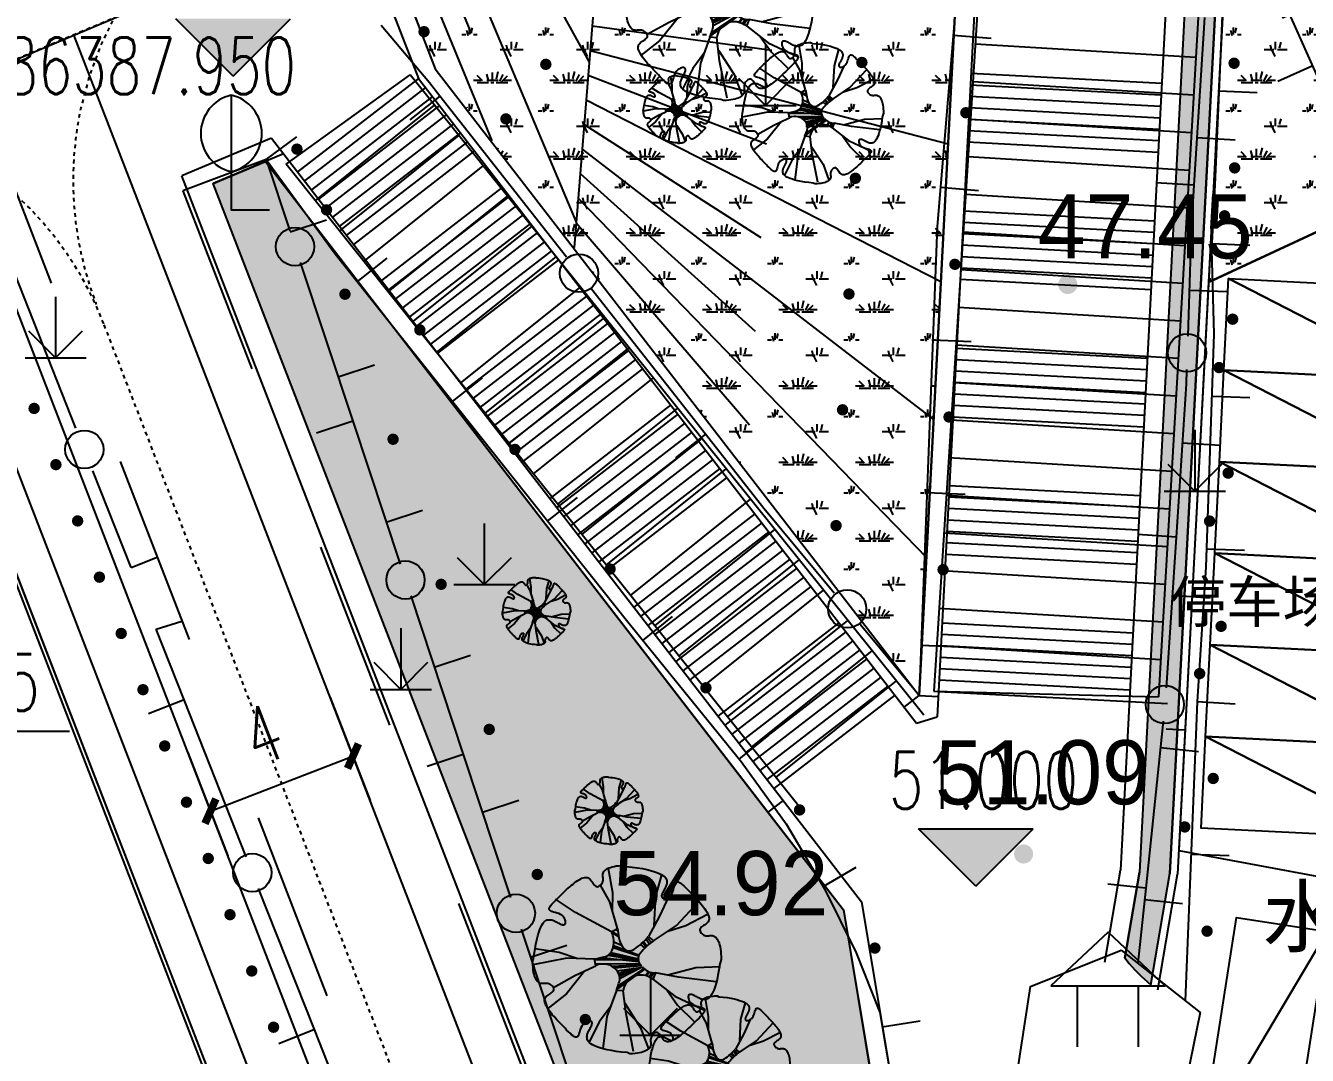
# Model space of a CAD drawing. Header units: metres. Extents: x 36500 to 80772748, y -35000 to 5806266.
# Drawn here: x 40386406.78 to 40386440.33, y 2903124.58 to 2903151.53 of the extents above; entities that cross this region are included whole.
import ezdxf
from ezdxf.enums import TextEntityAlignment as Align
from ezdxf.xclip import XClip

# ---------------------------------------------------------------- set-up
doc = ezdxf.new("R2010")
doc.units = ezdxf.units.M
doc.header["$LTSCALE"] = 10
doc.header["$XCLIPFRAME"] = 0
for name, pattern in [('2', [0]), ('399400', [0]), ('563', [1, 0.5, -0.5]), ('899400', [0]), ('AcadSymbolName', [0]), ('CENTERX2', [4, 2.5, -0.5, 0.5, -0.5]), ('DASH', [0.35, 0.25, -0.1])]:
    doc.linetypes.add(name, pattern=pattern)
for name, color, linetype in [('DIM_COOR', 3, 'Continuous'), ('DIM_ELEV', 3, 'Continuous'), ('dx', 252, 'Continuous'), ('PUB_DIM', 3, 'Continuous'), ('PUB_TEXT', 7, 'Continuous'), ('体育设施', 7, 'Continuous'), ('总平面-场地', 40, 'Continuous'), ('总平面-消防登高面', 2, 'Continuous'), ('总平面-绿化', 3, 'Continuous'), ('总平面-车位', 8, 'Continuous'), ('总平面-道路', 2, 'Continuous'), ('总平面-道路中心线', 1, 'CENTERX2'), ('文字标注', 7, 'Continuous')]:
    doc.layers.add(name, color=color, linetype=linetype)
doc.styles.add('_TCH_DIM', font='SIMPLEX', dxfattribs={"bigfont": 'GBCBIG'})
doc.styles.add('_TCH_DIM_T3', font='SIMPLEX', dxfattribs={"width": 0.705882, "bigfont": 'GBCBIG'})
doc.styles.add('DMZD', font='')
doc.styles.add('JTXD', font='')
doc.styles.add('宋体', font='')
doc.styles.get('DMZD').set_extended_font_data('方正中等线简体')
doc.styles.get('JTXD').set_extended_font_data('SimSun')
doc.styles.get('宋体').set_extended_font_data('SimSun')
doc.linetypes.add('120', pattern='A,0,[149,SSAAA.SHX,S=0.1,R=0,X=0,Y=0],-0.8', length=0.8)
doc.dimstyles.new('_TCH_ARCH_MM_M&&1', dxfattribs={"dimtxt": 1.4875, "dimasz": 0.5, "dimexe": 1.25, "dimexo": 1.5, "dimgap": 0.63125, "dimtad": 1, "dimdec": 0, "dimzin": 0, "dimdsep": 46, "dimtxsty": '_TCH_DIM_T3', "dimblk": 'ARCHTICK', "dimcen": 0.09, "dimclrt": 7, "dimazin": 2, "dimtfac": 1, "dimtdec": 0, "dimtix": 1, "dimtmove": 2, "dimatfit": 3, "dimfxl": 0, "dimtolj": 1, "dimtzin": 0, "dimarcsym": 0})
pattern_1 = [(0, (0.6, 0.04), (2, 2), [0.3, -0.06, 0.08, -0.06, 0.3, -1.2]), (0, (0.5, 0.1), (2, 2), [0.2, -0.15, 0.3, -0.15, 0.2, -1]), (0, (1.2, 0.9), (2, 2), [0.25, -0.1, 0.25, -1.4]), (0, (0.2, 1.3), (2, 2), [0.1, -0.2, 0.1, -1.6]), (90, (0.4, 1.3), (-2, 2), [0.18, -1.82]), (90, (1, 0.1), (-2, 2), [0.2, -1.8]), (90, (1.5, 0.9), (-2, 2), [0.2, -1.8]), (45, (1.26, 0.08), (2e-16, 2.00000000004), [0.2, -2.628427124]), (135, (0.74, 0.08), (-2.00000000004, 2e-16), [0.2, -2.628427124]), (63.43494882, (1.2, 0.09), (1.02e-10, 2), [0.2, -4.272135954]), (75.96375653, (1.1, 0.1), (7.24e-11, 1.9999999997004), [0.2, -8.046211252]), (75.96375653, (1.6, 0.9), (7.24e-11, 1.9999999997004), [0.16, -8.086211252]), (75.96375653, (0.44, 1.3), (7.24e-11, 1.9999999997004), [0.14, -8.106211252]), (104.03624347, (0.9, 0.1), (-7.24e-11, 1.9999999997004), [0.2, -8.046211252]), (104.03624347, (1.4, 0.9), (-7.24e-11, 1.9999999997004), [0.16, -8.086211252]), (104.03624347, (0.36, 1.3), (-7.24e-11, 1.9999999997004), [0.14, -8.106211252]), (116.5650512, (0.8, 0.09), (-8e-10, 2), [0.2, -4.2721335954])]

# ---------------------------------------------------------------- blocks, each defined once
blk = doc.blocks.new('A$C42993D74')
at = {"layer": '体育设施', "color": 155}
for p, q in [((14.176, 5.485), (24.318, -20.728)), ((14.119, 5.356), (24.189, -20.671))]:
    blk.add_line(p, q, dxfattribs=at)
blk = doc.blocks.new('9372010')
at = {"color": 0, "linetype": 'Continuous', "flags": 128}
blk.add_lwpolyline([(0, 3), (0, 0), (1, 0)], dxfattribs=at)
at = {"color": 0, "linetype": 'Continuous'}
for centre, start, end in [((0.225, 2), 102.6804, 257.3196), ((-0.225, 2), 282.6804, 437.3196)]:
    blk.add_arc(centre, 1.025, start, end, dxfattribs=at)
blk = doc.blocks.new('954200')
at = {"color": 0, "linetype": 'Continuous', "lineweight": -3, "flags": 128}
for points in [[(0, 1.6), (0, 0), (0.707, 0.707)], [(-0.707, 0.707), (0, 0)], [(-0.8, 0), (0.8, 0)]]:
    blk.add_lwpolyline(points, dxfattribs=at)
blk = doc.blocks.new('6452110')
at = {"linetype": '2'}
h = blk.add_hatch(color=0, dxfattribs=at)
edge = h.paths.add_edge_path(flags=0)
edge.add_arc((0, 0.85), 0.15, 0, 360)
blk = doc.blocks.new('6452120')
at = {"color": 0, "linetype": 'Continuous', "flags": 128}
blk.add_lwpolyline([(0, 0), (0, 1)], dxfattribs=at)
blk = doc.blocks.new('362100')
at = {"color": 0, "linetype": 'Continuous', "lineweight": -3, "flags": 128}
blk.add_lwpolyline([(-1.5, 1.6), (1.5, 1.6), (0, 3)], close=True, dxfattribs=at)
for points in [[(-0.8, 0), (-0.8, 1.6)], [(0.8, 0), (0.8, 1.6)]]:
    blk.add_lwpolyline(points, dxfattribs=at)
blk = doc.blocks.new('gc200')
at = {"linetype": '2'}
h = blk.add_hatch(color=0, dxfattribs=at)
edge = h.paths.add_edge_path(flags=0)
edge.add_arc((0, 0), 0.25, 0, 360)
blk = doc.blocks.new('地形1')
at = {"layer": 'dx', "linetype": '899400'}
h = blk.add_hatch(color=252, dxfattribs=at)
edge = h.paths.add_edge_path(flags=0)
edge.add_arc((40386417.21, 2903151.371), 0.15, 0, 360)
h = blk.add_hatch(color=252, dxfattribs=at)
edge = h.paths.add_edge_path(flags=0)
edge.add_arc((40386420.399, 2903150.517), 0.15, 0, 360)
h = blk.add_hatch(color=252, dxfattribs=at)
edge = h.paths.add_edge_path(flags=0)
edge.add_arc((40386428.671, 2903150.565), 0.15, 0, 360)
h = blk.add_hatch(color=252, dxfattribs=at)
edge = h.paths.add_edge_path(flags=0)
edge.add_arc((40386419.354, 2903149.088), 0.15, 0, 360)
at = {"layer": 'dx', "linetype": '2'}
h = blk.add_hatch(color=252, dxfattribs=at)
edge = h.paths.add_edge_path(flags=0)
edge.add_arc((40386431.393, 2903149.249), 0.15, 0, 360)
h = blk.add_hatch(color=252, dxfattribs=at)
edge = h.paths.add_edge_path(flags=0)
edge.add_arc((40386438.429, 2903147.806), 0.15, 0, 360)
at = {"layer": 'dx', "linetype": '899400'}
h = blk.add_hatch(color=252, dxfattribs=at)
edge = h.paths.add_edge_path(flags=0)
edge.add_arc((40386428.502, 2903147.534), 0.15, 0, 360)
at = {"layer": 'dx', "linetype": '2'}
h = blk.add_hatch(color=252, dxfattribs=at)
edge = h.paths.add_edge_path(flags=0)
edge.add_arc((40386414.659, 2903146.707), 0.15, 0, 360)
h = blk.add_hatch(color=252, dxfattribs=at)
edge = h.paths.add_edge_path(flags=0)
edge.add_arc((40386431.106, 2903145.282), 0.15, 0, 360)
at = {"layer": 'dx', "linetype": '899400'}
h = blk.add_hatch(color=252, dxfattribs=at)
edge = h.paths.add_edge_path(flags=0)
edge.add_arc((40386428.334, 2903144.504), 0.15, 0, 360)
at = {"layer": 'dx', "linetype": '2'}
h = blk.add_hatch(color=252, dxfattribs=at)
edge = h.paths.add_edge_path(flags=0)
edge.add_arc((40386438.377, 2903143.846), 0.15, 0, 360)
h = blk.add_hatch(color=252, dxfattribs=at)
edge = h.paths.add_edge_path(flags=0)
edge.add_arc((40386417.101, 2903143.566), 0.15, 0, 360)
at = {"layer": 'dx', "linetype": '399400'}
h = blk.add_hatch(color=252, dxfattribs=at)
edge = h.paths.add_edge_path(flags=0)
edge.add_arc((40386407.005, 2903141.51), 0.15, 0, 360)
at = {"layer": 'dx', "linetype": '899400'}
h = blk.add_hatch(color=252, dxfattribs=at)
edge = h.paths.add_edge_path(flags=0)
edge.add_arc((40386428.165, 2903141.473), 0.15, 0, 360)
at = {"layer": 'dx', "linetype": '2'}
h = blk.add_hatch(color=252, dxfattribs=at)
edge = h.paths.add_edge_path(flags=0)
edge.add_arc((40386430.952, 2903141.285), 0.15, 0, 360)
h = blk.add_hatch(color=252, dxfattribs=at)
edge = h.paths.add_edge_path(flags=0)
edge.add_arc((40386419.591, 2903140.436), 0.15, 0, 360)
at = {"layer": 'dx', "linetype": '399400'}
h = blk.add_hatch(color=252, dxfattribs=at)
edge = h.paths.add_edge_path(flags=0)
edge.add_arc((40386407.575, 2903140.038), 0.15, 0, 360)
at = {"layer": 'dx', "linetype": '2'}
h = blk.add_hatch(color=252, dxfattribs=at)
edge = h.paths.add_edge_path(flags=0)
edge.add_arc((40386438.259, 2903139.816), 0.15, 0, 360)
at = {"layer": 'dx', "linetype": '399400'}
h = blk.add_hatch(color=252, dxfattribs=at)
edge = h.paths.add_edge_path(flags=0)
edge.add_arc((40386408.144, 2903138.565), 0.15, 0, 360)
at = {"layer": 'dx', "linetype": '899400'}
h = blk.add_hatch(color=252, dxfattribs=at)
edge = h.paths.add_edge_path(flags=0)
edge.add_arc((40386427.996, 2903138.443), 0.15, 0, 360)
at = {"layer": 'dx', "linetype": '2'}
h = blk.add_hatch(color=252, dxfattribs=at)
edge = h.paths.add_edge_path(flags=0)
edge.add_arc((40386422.081, 2903137.306), 0.15, 0, 360)
h = blk.add_hatch(color=252, dxfattribs=at)
edge = h.paths.add_edge_path(flags=0)
edge.add_arc((40386430.797, 2903137.288), 0.15, 0, 360)
at = {"layer": 'dx', "linetype": '399400'}
h = blk.add_hatch(color=252, dxfattribs=at)
edge = h.paths.add_edge_path(flags=0)
edge.add_arc((40386408.714, 2903137.093), 0.15, 0, 360)
h = blk.add_hatch(color=252, dxfattribs=at)
edge = h.paths.add_edge_path(flags=0)
edge.add_arc((40386409.284, 2903135.62), 0.15, 0, 360)
at = {"layer": 'dx', "linetype": '2'}
h = blk.add_hatch(color=252, dxfattribs=at)
edge = h.paths.add_edge_path(flags=0)
edge.add_arc((40386438.074, 2903135.806), 0.15, 0, 360)
h = blk.add_hatch(color=252, dxfattribs=at)
edge = h.paths.add_edge_path(flags=0)
edge.add_arc((40386424.59, 2903134.197), 0.15, 0, 360)
at = {"layer": 'dx', "linetype": '399400'}
h = blk.add_hatch(color=252, dxfattribs=at)
edge = h.paths.add_edge_path(flags=0)
edge.add_arc((40386409.854, 2903134.148), 0.15, 0, 360)
h = blk.add_hatch(color=252, dxfattribs=at)
edge = h.paths.add_edge_path(flags=0)
edge.add_arc((40386410.423, 2903132.675), 0.15, 0, 360)
at = {"layer": 'dx', "linetype": '2'}
h = blk.add_hatch(color=252, dxfattribs=at)
edge = h.paths.add_edge_path(flags=0)
edge.add_arc((40386437.867, 2903131.824), 0.15, 0, 360)
at = {"layer": 'dx', "linetype": '399400'}
h = blk.add_hatch(color=252, dxfattribs=at)
edge = h.paths.add_edge_path(flags=0)
edge.add_arc((40386410.993, 2903131.203), 0.15, 0, 360)
at = {"layer": 'dx', "linetype": '2'}
h = blk.add_hatch(color=252, dxfattribs=at)
edge = h.paths.add_edge_path(flags=0)
edge.add_arc((40386427.04, 2903131), 0.15, 0, 360)
at = {"layer": 'dx', "linetype": '399400'}
h = blk.add_hatch(color=252, dxfattribs=at)
edge = h.paths.add_edge_path(flags=0)
edge.add_arc((40386411.563, 2903129.73), 0.15, 0, 360)
h = blk.add_hatch(color=252, dxfattribs=at)
edge = h.paths.add_edge_path(flags=0)
edge.add_arc((40386412.132, 2903128.258), 0.15, 0, 360)
at = {"layer": 'dx', "linetype": '2'}
h = blk.add_hatch(color=252, dxfattribs=at)
edge = h.paths.add_edge_path(flags=0)
edge.add_arc((40386437.707, 2903127.827), 0.15, 0, 360)
h = blk.add_hatch(color=252, dxfattribs=at)
edge = h.paths.add_edge_path(flags=0)
edge.add_arc((40386429.012, 2903127.384), 0.15, 0, 360)
at = {"layer": 'dx', "linetype": '399400'}
h = blk.add_hatch(color=252, dxfattribs=at)
edge = h.paths.add_edge_path(flags=0)
edge.add_arc((40386412.702, 2903126.785), 0.15, 0, 360)
h = blk.add_hatch(color=252, dxfattribs=at)
edge = h.paths.add_edge_path(flags=0)
edge.add_arc((40386413.272, 2903125.313), 0.15, 0, 360)
at = {"layer": 'dx', "color": 252, "linetype": 'Continuous', "lineweight": -3, "flags": 128}
for points in [[(40386431.498, 2903159.271), (40386431.197, 2903152.928), (40386430.644, 2903146.272), (40386430.469, 2903141.745), (40386430.169, 2903133.997)], [(40386417.952, 2903157.057), (40386421.535, 2903150.569)], [(40386417.06, 2903156.217), (40386421.193, 2903146.387)], [(40386416.615, 2903155.798), (40386418.441, 2903151.325)], [(40386416.169, 2903155.378), (40386418.986, 2903148.514)], [(40386421.876, 2903154.751), (40386421.139, 2903145.72)], [(40386431.827, 2903154.007), (40386430.559, 2903134.107)], [(40386437.591, 2903153.697), (40386436.439, 2903133.957)], [(40386442.104, 2903146.825), (40386439.874, 2903151.821)], [(40386417.628, 2903149.681), (40386417.351, 2903150.033), (40386416.086, 2903151.533)], [(40386421.613, 2903151.525), (40386426.318, 2903150.885)], [(40386437.637, 2903151.739), (40386437.364, 2903147.354)], [(40386431.061, 2903151.283), (40386432.057, 2903151.201)], [(40386421.56, 2903150.88), (40386430.929, 2903148.439)], [(40386431.639, 2903151.053), (40386437.416, 2903150.7)], [(40386440.473, 2903150.478), (40386439.56, 2903150.07)], [(40386413.603, 2903147.9), (40386416.851, 2903150.238)], [(40386430.292, 2903133.485), (40386416.851, 2903150.238)], [(40386421.507, 2903150.235), (40386426.171, 2903148.435)], [(40386431.576, 2903150.069), (40386437.359, 2903149.716)], [(40386414.365, 2903146.946), (40386417.487, 2903149.445)], [(40386417.628, 2903149.681), (40386416.841, 2903149.063)], [(40386420.936, 2903145.47), (40386417.628, 2903149.681)], [(40386421.455, 2903149.59), (40386430.739, 2903144.829)], [(40386421.402, 2903148.945), (40386426.023, 2903145.984)], [(40386431.513, 2903149.084), (40386437.301, 2903148.731)], [(40386414.618, 2903119.062), (40386403.224, 2903148.512)], [(40386413.077, 2903148.029), (40386413.885, 2903148.618)], [(40386415, 2903146.152), (40386418.124, 2903148.652)], [(40386413.686, 2903118.701), (40386402.291, 2903148.151)], [(40386421.349, 2903148.3), (40386430.549, 2903141.218)], [(40386431.451, 2903148.1), (40386437.244, 2903147.746)], [(40386413.077, 2903148.029), (40386413.696, 2903146.159)], [(40386413.077, 2903148.029), (40386414.882, 2903145.553), (40386422.508, 2903135.965), (40386425.512, 2903132.269), (40386426.687, 2903130.634), (40386427.694, 2903128.934), (40386428.522, 2903127.262), (40386429.144, 2903125.694), (40386429.768, 2903121.96)], [(40386427.055, 2903131.054), (40386413.603, 2903147.9)], [(40386415.634, 2903145.357), (40386418.76, 2903147.859)], [(40386421.297, 2903147.655), (40386425.875, 2903143.534)], [(40386437.364, 2903147.354), (40386436.366, 2903147.417)], [(40386430.729, 2903147.297), (40386431.726, 2903147.214)], [(40386431.388, 2903147.115), (40386437.186, 2903146.761)], [(40386437.364, 2903147.354), (40386437.292, 2903146.202), (40386437.199, 2903143.405)], [(40386416.269, 2903144.562), (40386419.396, 2903147.066)], [(40386421.244, 2903147.01), (40386430.359, 2903137.608)], [(40386408.096, 2903140.997), (40386405.872, 2903146.609)], [(40386416.903, 2903143.768), (40386420.033, 2903146.273)], [(40386421.191, 2903146.365), (40386425.728, 2903141.084)], [(40386431.325, 2903146.13), (40386437.129, 2903145.776)], [(40386415.464, 2903144.82), (40386416.247, 2903145.443)], [(40386417.538, 2903142.973), (40386420.669, 2903145.48)], [(40386413.972, 2903145.328), (40386415.348, 2903141.174)], [(40386431.262, 2903145.146), (40386437.071, 2903144.791)], [(40386418.172, 2903142.179), (40386421.305, 2903144.687)], [(40386424.576, 2903140.837), (40386421.598, 2903144.627)], [(40386431.2, 2903144.161), (40386437.014, 2903143.806)], [(40386418.807, 2903141.384), (40386421.942, 2903143.893)], [(40386419.441, 2903140.589), (40386422.578, 2903143.1)], [(40386430.529, 2903143.303), (40386431.529, 2903143.264)], [(40386431.137, 2903143.177), (40386436.956, 2903142.821)], [(40386437.169, 2903142.526), (40386437.157, 2903142.157), (40386436.894, 2903138.142)], [(40386417.955, 2903141.69), (40386418.737, 2903142.312)], [(40386420.076, 2903139.795), (40386423.214, 2903142.307)], [(40386431.074, 2903142.192), (40386436.899, 2903141.836)], [(40386420.71, 2903139), (40386423.851, 2903141.514)], [(40386415.348, 2903141.174), (40386414.399, 2903140.859)], [(40386415.348, 2903141.174), (40386416.587, 2903137.434)], [(40386431.011, 2903141.208), (40386436.841, 2903140.852)], [(40386421.345, 2903138.206), (40386424.487, 2903140.721)], [(40386424.576, 2903140.837), (40386423.789, 2903140.22)], [(40386427.945, 2903136.675), (40386426.109, 2903138.886), (40386424.576, 2903140.837)], [(40386430.949, 2903140.223), (40386436.784, 2903139.867)], [(40386409.542, 2903137.349), (40386408.541, 2903139.874)], [(40386421.979, 2903137.411), (40386425.123, 2903139.928)], [(40386420.445, 2903138.559), (40386421.227, 2903139.182)], [(40386422.614, 2903136.616), (40386425.76, 2903139.135)], [(40386430.375, 2903139.306), (40386431.374, 2903139.267)], [(40386430.886, 2903139.239), (40386436.726, 2903138.882)], [(40386423.248, 2903135.822), (40386426.396, 2903138.341)], [(40386430.823, 2903138.254), (40386436.669, 2903137.897)], [(40386436.894, 2903138.142), (40386435.896, 2903138.208)], [(40386436.894, 2903138.142), (40386436.636, 2903134.197)], [(40386423.883, 2903135.027), (40386427.032, 2903137.548)], [(40386430.76, 2903137.269), (40386436.611, 2903136.912)], [(40386424.517, 2903134.232), (40386427.669, 2903136.755)], [(40386416.863, 2903136.603), (40386418.239, 2903132.449)], [(40386422.94, 2903135.434), (40386423.716, 2903136.064)], [(40386430.698, 2903136.285), (40386436.554, 2903135.927)], [(40386410.928, 2903133.881), (40386410.197, 2903135.731)], [(40386425.152, 2903133.438), (40386428.305, 2903135.962)], [(40386430.169, 2903133.997), (40386428.63, 2903135.851)], [(40386425.786, 2903132.643), (40386428.942, 2903135.169)], [(40386430.22, 2903135.309), (40386431.219, 2903135.27)], [(40386430.635, 2903135.3), (40386436.496, 2903134.942)], [(40386426.421, 2903131.849), (40386429.578, 2903134.376)], [(40386430.559, 2903134.107), (40386436.439, 2903133.957)], [(40386410.928, 2903133.881), (40386409.999, 2903133.514)], [(40386412.554, 2903129.771), (40386410.928, 2903133.881)], [(40386436.557, 2903133.322), (40386436.101, 2903128.953)], [(40386425.463, 2903132.329), (40386426.239, 2903132.96)], [(40386418.239, 2903132.449), (40386417.29, 2903132.134)], [(40386418.239, 2903132.449), (40386419.478, 2903128.71)], [(40386427.66, 2903128.992), (40386428.52, 2903129.502)], [(40386436.101, 2903128.953), (40386435.107, 2903129.056)], [(40386414.343, 2903125.249), (40386412.879, 2903128.948)], [(40386436.101, 2903128.953), (40386435.896, 2903126.987)], [(40386419.754, 2903127.879), (40386421.13, 2903123.724)], [(40386429.206, 2903125.319), (40386430.193, 2903125.484)], [(40386414.343, 2903125.249), (40386413.413, 2903124.881)], [(40386415.968, 2903121.138), (40386414.343, 2903125.249)]]:
    blk.add_lwpolyline(points, dxfattribs=at)
at = {"layer": 'dx', "color": 252, "linetype": 'AcadSymbolName', "lineweight": -3, "flags": 128}
for points in [[(40386438.188, 2903153.822), (40386437.909, 2903147.361), (40386437.823, 2903145.667), (40386437.888, 2903143.456), (40386437.672, 2903137.356), (40386437.446, 2903133.835), (40386437.134, 2903126.005)], [(40386438.015, 2903149.826), (40386439.014, 2903149.783)], [(40386437.831, 2903145.83), (40386438.83, 2903145.78)], [(40386437.831, 2903141.832), (40386438.83, 2903141.797)], [(40386437.689, 2903137.835), (40386438.688, 2903137.8)], [(40386437.447, 2903133.842), (40386438.445, 2903133.778)], [(40386437.287, 2903129.846), (40386438.286, 2903129.806)]]:
    blk.add_lwpolyline(points, dxfattribs=at)
at = {"layer": 'dx', "color": 252, "linetype": '563', "lineweight": -3, "flags": 128}
for points in [[(40386405.649, 2903149.45), (40386417.043, 2903120)], [(40386413.077, 2903148.029), (40386410.895, 2903147.207)], [(40386410.895, 2903147.207), (40386420.851, 2903121.473)]]:
    blk.add_lwpolyline(points, dxfattribs=at)
at = {"layer": 'dx', "color": 252, "linetype": '120', "lineweight": -3, "flags": 128}
for points in [[(40386409.542, 2903137.349), (40386410.228, 2903137.614)], [(40386410.197, 2903135.731), (40386410.875, 2903135.942)]]:
    blk.add_lwpolyline(points, dxfattribs=at)
at = {"layer": 'dx', "color": 252, "linetype": 'Continuous', "lineweight": -3, "flags": 128}
blk.add_lwpolyline([(40386435.461, 2903127.331), (40386437.523, 2903125.697), (40386437.005, 2903123.133), (40386434.695, 2903122.242), (40386432.706, 2903123.931), (40386433.089, 2903126.378)], close=True, dxfattribs=at)
at = {"layer": 'dx', "color": 252, "linetype": 'Continuous', "lineweight": -3}
for centre in [(40386413.834, 2903145.744), (40386421.267, 2903145.049), (40386437.184, 2903142.965), (40386408.319, 2903140.435), (40386416.725, 2903137.019), (40386428.287, 2903136.263), (40386436.602, 2903133.759), (40386412.717, 2903129.359), (40386419.616, 2903128.294)]:
    blk.add_circle(centre, 0.5, dxfattribs=at)
at = {"layer": 'dx', "color": 252}
for name, p in [('954200', (40386426.152, 2903149.443)), ('9372010', (40386412.166, 2903146.708)), ('gc200', (40386434.062, 2903144.753)), ('954200', (40386407.567, 2903142.834)), ('954200', (40386437.386, 2903139.348)), ('954200', (40386418.789, 2903136.902)), ('954200', (40386416.605, 2903134.157)), ('gc200', (40386432.905, 2903129.847)), ('gc200', (40386421.171, 2903129.327)), ('362100', (40386435.114, 2903124.798)), ('954200', (40386423.14, 2903125.101))]:
    blk.add_blockref(name, p, dxfattribs=at)
for name, p, rotation in [('6452110', (40386437.566, 2903150.597), 266.4314453207177), ('6452110', (40386413.077, 2903148.029), 288.3326108641701), ('6452120', (40386437.441, 2903148.601), 266.4314453207177), ('6452120', (40386413.706, 2903146.13), 288.3326108641701), ('6452110', (40386437.317, 2903146.604), 266.4314453207177), ('6452110', (40386414.335, 2903144.232), 288.3326108641701), ('6452120', (40386437.239, 2903144.606), 268.0895148640055), ('6452110', (40386437.172, 2903142.607), 268.0895148640055), ('6452120', (40386414.964, 2903142.333), 288.3326108641701), ('6452110', (40386415.593, 2903140.435), 288.3326108641701), ('6452120', (40386437.056, 2903140.611), 266.2546255661596), ('6452120', (40386416.222, 2903138.536), 288.3326108641701), ('6452110', (40386436.925, 2903138.615), 266.2546255661596), ('6452110', (40386416.851, 2903136.638), 288.3326108641701), ('6452120', (40386436.794, 2903136.619), 266.2546255661596), ('6452120', (40386417.48, 2903134.739), 288.3326108641701), ('6452110', (40386436.664, 2903134.624), 266.2546255661596), ('6452110', (40386418.11, 2903132.841), 288.3326108641701), ('6452120', (40386436.485, 2903132.632), 264.0468351179464), ('6452120', (40386418.739, 2903130.942), 288.3326108641701), ('6452110', (40386436.278, 2903130.643), 264.0468351179464), ('6452110', (40386419.368, 2903129.044), 288.3326108641701), ('6452120', (40386436.07, 2903128.654), 264.0468351179464), ('6452120', (40386419.997, 2903127.145), 288.3326108641701), ('6452110', (40386420.626, 2903125.247), 288.3326108641701)]:
    blk.add_blockref(name, p, dxfattribs=dict(at, rotation=rotation))
at = {"layer": 'dx', "color": 252, "style": 'DMZD'}
for s, p in [('47.45', (40386433.276, 2903147.116)), ('51.09', (40386430.587, 2903132.826)), ('54.92', (40386422.171, 2903129.925))]:
    blk.add_text(s, height=1.68, dxfattribs=at).set_placement(p, align=Align.TOP_LEFT)
at = {"layer": 'dx', "color": 252, "style": 'JTXD'}
blk.add_text('水泥', height=1.54, dxfattribs=at).set_placement((40386441.256, 2903128.212), align=Align.MIDDLE_CENTER)
blk = doc.blocks.new('_ArchTick')
at = {"color": 0, "linetype": 'ByBlock', "const_width": 0.4}
blk.add_lwpolyline([(-0.5, -0.5), (0.5, 0.5)], dxfattribs=at)
blk = doc.blocks.new('*D286')
at = {"layer": 'Defpoints', "color": 0, "linetype": 'Continuous', "transparency": 16777216}
for p in [(40386414.215, 2903135.345), (40386410.485, 2903133.902), (40386415.351, 2903132.41)]:
    blk.add_point(p, dxfattribs=at)
at = {"layer": 'PUB_DIM', "color": 0, "linetype": 'Continuous', "lineweight": -2, "transparency": 16777216}
for p, q in [((40386414.756, 2903133.947), (40386415.802, 2903131.244)), ((40386411.026, 2903132.503), (40386412.071, 2903129.801)), ((40386411.62, 2903130.967), (40386415.351, 2903132.41))]:
    blk.add_line(p, q, dxfattribs=at)
at = {"layer": 'PUB_DIM', "color": 0, "linetype": 'Continuous', "lineweight": -2, "transparency": 16777216, "xscale": 0.5, "yscale": 0.5, "zscale": 0.5}
for p, rotation in [((40386415.351, 2903132.41), 21.15185323917495), ((40386411.62, 2903130.967), 201.151853239175)]:
    blk.add_blockref('_ArchTick', p, dxfattribs=dict(at, rotation=rotation))
at = {"layer": 'PUB_DIM', "color": 7, "linetype": 'Continuous', "transparency": 16777216, "insert": (40386412.99, 2903132.971), "char_height": 1.4875, "attachment_point": 5, "rotation": 21.1519, "style": '_TCH_DIM_T3'}
blk.add_mtext('\\A1;4', dxfattribs=at)
blk = doc.blocks.new('$plan$00004033')
for p, q in [((-155, 727), (-199, 989)), ((315, 690), (381, 925)), ((-187, 629), (-289, 812)), ((-157, 522), (-155, 727)), ((-559, 513), (-780, 660)), ((-104, 339), (-187, 629)), ((298, 373), (315, 690)), ((452, 684), (356, 474)), ((540, 372), (784, 634)), ((-168, 301), (-559, 513)), ((356, 474), (234, 252)), ((643, 372), (879, 495)), ((-168, 301), (-104, 339)), ((-168, 301), (-168, 301)), ((-167, 299), (-90, 251)), ((-161, 305), (-91, 260)), ((-120, 330), (-101, 315)), ((-104, 339), (-87, 236)), ((290, 204), (540, 372)), ((448, 311), (643, 372)), ((-147, 152), (132, 49)), ((-143, 194), (-58, 156)), ((147, 164), (195, 123)), ((169, 183), (211, 139)), ((182, 195), (222, 149)), ((210, 224), (246, 171)), ((220, 236), (267, 188)), ((234, 250), (290, 206)), ((290, 206), (271, 191)), ((-656, 17), (-1026, -56)), ((-739, 77), (-1003, 116)), ((-546, 12), (-739, 77)), ((-355, 6), (-656, 17)), ((-355, 6), (-250, 29)), ((-338, -67), (-355, 6)), ((-354, 0), (134, 0)), ((-282, 22), (128, -21)), ((-208, 47), (125, -6)), ((-191, 61), (134, 0)), ((-177, 76), (123, 10)), ((-151, 133), (128, 40)), ((-461, -127), (-660, -373)), ((-567, -175), (-364, -79)), ((-364, -79), (-338, -67)), ((-344, -41), (140, -46)), ((-168, -71), (150, -58)), ((-140, -89), (159, -66)), ((-114, -331), (196, -105)), ((-108, -122), (172, -81)), ((-107, -313), (192, -102)), ((-98, -288), (187, -98)), ((-91, -151), (35, -101)), ((-85, -166), (78, -95)), ((-82, -179), (108, -90)), ((-79, -208), (158, -83)), ((198, -174), (238, -131)), ((209, -177), (247, -134)), ((447, -168), (753, -86)), ((753, -86), (1019, -76)), ((-800, -305), (-567, -175)), ((-115, -336), (-87, -259)), ((241, -190), (275, -142)), ((283, -213), (246, -193)), ((256, -198), (289, -144)), ((312, -145), (283, -213)), ((283, -213), (521, -399)), ((561, -192), (312, -145)), ((975, -241), (561, -192)), ((-660, -373), (-863, -533)), ((-115, -336), (-219, -619)), ((-41, -342), (-115, -336)), ((-9, -593), (-39, -340)), ((434, -330), (552, -497)), ((521, -399), (847, -550)), ((-180, -515), (-302, -679)), ((-22, -477), (150, -743)), ((552, -497), (742, -683)), ((-302, -679), (-413, -902)), ((-219, -619), (-261, -972)), ((72, -1002), (-9, -593)), ((150, -743), (236, -975))]:
    blk.add_line(p, q)
blk.add_lwpolyline([(259, -883), (259, -893), (260, -904), (261, -914), (262, -923), (261, -933), (259, -942), (255, -952), (249, -961), (242, -969), (233, -977), (223, -985), (210, -993), (195, -1000), (178, -1006), (160, -1012), (138, -1017), (115, -1021), (90, -1024), (62, -1027), (32, -1028), (4, -1015), (-59, -1009), (-117, -1002), (-169, -993), (-217, -983), (-259, -973), (-295, -961), (-327, -950), (-354, -939), (-376, -928), (-393, -918), (-407, -908), (-417, -898), (-424, -889), (-429, -880), (-432, -871), (-434, -862), (-435, -854), (-436, -845), (-435, -836), (-434, -827), (-432, -818), (-430, -809), (-426, -800), (-422, -790), (-418, -781), (-412, -771), (-407, -761), (-401, -751), (-396, -742), (-391, -732), (-387, -723), (-383, -714), (-381, -705), (-380, -697), (-380, -690), (-381, -684), (-384, -678), (-389, -674), (-395, -671), (-403, -669), (-413, -669), (-424, -671), (-435, -675), (-448, -681), (-460, -688), (-472, -699), (-483, -711), (-493, -726), (-501, -743), (-508, -762), (-513, -781), (-519, -800), (-524, -816), (-531, -831), (-538, -841), (-548, -847), (-559, -847), (-572, -842), (-587, -833), (-603, -820), (-620, -804), (-638, -787), (-657, -768), (-675, -749), (-693, -730), (-711, -712), (-729, -694), (-746, -675), (-763, -658), (-779, -640), (-795, -622), (-810, -605), (-824, -587), (-838, -570), (-850, -553), (-861, -536), (-871, -520), (-880, -504), (-887, -489), (-892, -476), (-896, -463), (-897, -451), (-897, -441), (-895, -431), (-892, -421), (-886, -412), (-879, -404), (-871, -396), (-860, -388), (-849, -380), (-837, -372), (-826, -364), (-816, -356), (-807, -347), (-800, -339), (-796, -329), (-796, -320), (-798, -310), (-803, -300), (-810, -290), (-819, -282), (-829, -274), (-840, -268), (-851, -263), (-862, -260), (-873, -259), (-883, -259), (-894, -260), (-904, -261), (-914, -262), (-924, -262), (-933, -261), (-943, -259), (-952, -255), (-961, -250), (-969, -243), (-978, -234), (-986, -223), (-993, -210), (-1000, -196), (-1006, -179), (-1012, -160), (-1017, -139), (-1021, -115), (-1024, -90), (-1027, -62), (-1028, -32), (-1023, -2), (-1010, 59), (-1002, 117), (-994, 169), (-984, 216), (-973, 258), (-962, 295), (-950, 327), (-939, 354), (-928, 376), (-918, 393), (-908, 406), (-899, 417), (-889, 424), (-880, 429), (-872, 432), (-863, 434), (-854, 435), (-845, 435), (-836, 435), (-827, 434), (-818, 432), (-809, 430), (-800, 426), (-790, 422), (-781, 417), (-771, 412), (-761, 407), (-752, 401), (-742, 396), (-733, 391), (-723, 386), (-714, 383), (-706, 381), (-698, 380), (-690, 380), (-684, 381), (-678, 384), (-674, 389), (-671, 395), (-669, 403), (-669, 412), (-671, 423), (-675, 435), (-681, 448), (-689, 460), (-699, 472), (-711, 483), (-726, 493), (-743, 501), (-762, 507), (-781, 513), (-800, 519), (-817, 524), (-831, 531), (-841, 538), (-847, 547), (-847, 559), (-842, 572), (-833, 587), (-820, 603), (-805, 620), (-787, 638), (-769, 656), (-749, 675), (-731, 693), (-712, 711), (-694, 729), (-676, 746), (-658, 763), (-640, 779), (-623, 795), (-605, 810), (-587, 824), (-570, 837), (-553, 850), (-536, 861), (-520, 871), (-504, 880), (-490, 887), (-476, 892), (-463, 895), (-452, 897), (-441, 897), (-431, 895), (-421, 891), (-413, 886), (-404, 879), (-396, 870), (-388, 860), (-380, 849), (-372, 837), (-364, 826), (-356, 815), (-348, 807), (-339, 800), (-330, 796), (-320, 795), (-310, 798), (-300, 803), (-290, 810), (-282, 819), (-274, 829), (-268, 840), (-263, 851), (-260, 862), (-259, 872), (-259, 883), (-260, 893), (-261, 904), (-262, 914), (-262, 923), (-261, 933), (-259, 942), (-255, 952), (-250, 961), (-243, 969), (-234, 977), (-223, 985), (-210, 993), (-196, 1000), (-179, 1006), (-160, 1012), (-139, 1017), (-116, 1021), (-90, 1024), (-62, 1027), (-32, 1028), (-5, 1015), (59, 1009), (116, 1002), (169, 993), (216, 983), (258, 973), (295, 961), (327, 950), (353, 939), (375, 928), (393, 918), (406, 908), (416, 898), (424, 889), (429, 880), (432, 871), (434, 862), (435, 854), (435, 845), (435, 836), (434, 827), (432, 818), (429, 809), (426, 800), (422, 790), (417, 781), (412, 771), (406, 761), (401, 751), (396, 742), (391, 732), (386, 723), (383, 714), (380, 705), (379, 697), (379, 690), (381, 684), (384, 678), (388, 674), (394, 671), (402, 669), (412, 669), (423, 671), (435, 675), (447, 681), (460, 688), (472, 699), (483, 711), (492, 726), (500, 743), (507, 762), (513, 781), (518, 800), (524, 816), (530, 831), (538, 841), (547, 847), (559, 847), (572, 842), (587, 833), (603, 820), (620, 804), (638, 787), (656, 768), (674, 749), (693, 730), (711, 712), (728, 694), (746, 675), (762, 658), (779, 640), (794, 622), (809, 605), (824, 587), (837, 570), (850, 553), (861, 536), (871, 520), (879, 504), (886, 489), (892, 476), (895, 463), (897, 451), (897, 441), (895, 431), (891, 421), (886, 412), (879, 404), (870, 396), (860, 388), (849, 380), (837, 372), (826, 364), (815, 356), (806, 347), (800, 339), (796, 329), (795, 320), (798, 310), (803, 300), (810, 290), (819, 282), (829, 274), (840, 268), (851, 263), (862, 260), (872, 259), (883, 259), (893, 260), (903, 261), (913, 262), (923, 262), (933, 261), (942, 259), (951, 255), (960, 250), (969, 243), (977, 234), (985, 223), (992, 210), (999, 196), (1006, 179), (1011, 160), (1016, 139), (1021, 115), (1024, 90), (1026, 62), (1028, 32), (1028, 0), (1009, -59), (1002, -117), (993, -169), (983, -216), (972, -258), (961, -295), (950, -327), (938, -354), (928, -376), (917, -393), (908, -406), (898, -417), (889, -424), (880, -429), (871, -432), (862, -434), (853, -435), (845, -435), (836, -435), (827, -434), (818, -432), (809, -430), (799, -426), (790, -422), (780, -417), (771, -412), (761, -407), (751, -401), (742, -396), (732, -391), (723, -386), (714, -383), (705, -381), (697, -380), (690, -380), (683, -381), (678, -384), (673, -389), (670, -395), (669, -403), (669, -412), (671, -423), (675, -435), (680, -448), (688, -460), (698, -472), (711, -483), (726, -493), (743, -501), (761, -507), (781, -513), (799, -519), (816, -524), (830, -531), (841, -538), (847, -547), (847, -559), (842, -572), (833, -587), (820, -603), (804, -620), (787, -638), (768, -656), (749, -675), (730, -693), (712, -711), (693, -729), (675, -746), (657, -763), (640, -779), (622, -795), (604, -810), (587, -824), (569, -837), (552, -850), (536, -861), (519, -871), (504, -880), (489, -887), (476, -892), (463, -895), (451, -897), (440, -897), (430, -895), (421, -891), (412, -886), (404, -879), (395, -870), (387, -860), (380, -849), (372, -837), (364, -826), (356, -815), (347, -807), (338, -800), (329, -796), (319, -795), (309, -798), (299, -803), (290, -810), (281, -819), (274, -829), (267, -840), (263, -851), (260, -862), (259, -872)], close=True)
for centre, radius, start, end in [((-454, 172), 314, 14.4178, 24.1148), ((-374, 193), 231, 336.9883, 14.4178), ((139, 273), 229, 189.3639, 219.0167), ((-285, 671), 666, 302.6981, 321.0769), ((722, -389), 735, 127.8129, 143.5558), ((-277, 152), 126, 282.5027, 336.9883), ((28, 183), 87.1, 219.0167, 302.6981), ((223, 10), 99.6, 157.6896, 229.9924), ((-257, -237), 189, 40.3701, 115.2365), ((-224, -209), 146, 340.023, 40.3701), ((306, 28), 173, 217.5776, 271.9347), ((153, -364), 195, 61.518, 173.4049)]:
    blk.add_arc(centre, radius, start, end)

msp = doc.modelspace()

# ---------------------------------------------------------------- hatches: boundary and pattern name
at = {"layer": 'DIM_ELEV', "linetype": 'Continuous'}
for points in [[(40386412.212, 2903150.209), (40386410.712, 2903151.709), (40386413.712, 2903151.709)], [(40386431.653, 2903129.006), (40386430.153, 2903130.506), (40386433.153, 2903130.506)]]:
    msp.add_hatch(color=256, dxfattribs=at).paths.add_polyline_path(points)
at = {"layer": '总平面-绿化'}
h = msp.add_hatch(dxfattribs=at)
h.set_pattern_fill('草坪或沼泽', color=256, scale=0.5)
h.set_pattern_definition(pattern_1)
h.paths.add_polyline_path([(40386431.498, 2903159.271), (40386431.006, 2903160.437), (40386416.062, 2903154.129), (40386417.506, 2903150.397), (40386430.169, 2903133.997)])
h = msp.add_hatch(dxfattribs=at)
h.set_pattern_fill('草坪或沼泽', color=256, scale=0.5)
h.set_pattern_definition(pattern_1)
h.paths.add_polyline_path([(40386434.741, 2903122.337), (40386434.79, 2903122.262), (40386435.059, 2903122.495), (40386435.123, 2903122.544), (40386435.253, 2903122.636), (40386435.311, 2903122.675), (40386435.444, 2903122.758), (40386435.504, 2903122.793), (40386435.636, 2903122.864), (40386432.604, 2903104.999), (40386431.823, 2903105.139)])
h.paths.add_polyline_path([(40386438.277, 2903154.97), (40386437.948, 2903155.7), (40386437.303, 2903155.392), (40386435.935, 2903129.371), (40386435.554, 2903127.13), (40386435.668, 2903126.984), (40386435.819, 2903126.811), (40386435.978, 2903126.65), (40386436.239, 2903126.425), (40386436.734, 2903129.34), (40386438.076, 2903154.874)])
h = msp.add_hatch(dxfattribs=at)
h.set_pattern_fill('草坪或沼泽', color=256, scale=0.5)
h.set_pattern_definition(pattern_1)
h.paths.add_polyline_path([(40386438.628, 2903154.142), (40386438.348, 2903154.783), (40386438.27, 2903154.745), (40386437.748, 2903144.816), (40386437.847, 2903144.862), (40386446.266, 2903148.778), (40386443.947, 2903153.724), (40386439.695, 2903151.735)])
h = msp.add_hatch(dxfattribs=at)
h.set_pattern_fill('草坪或沼泽', color=256, scale=0.5)
h.set_pattern_definition(pattern_1)
h.paths.add_polyline_path([(40386427.538, 2903106.229), (40386425.642, 2903111.354), (40386411.695, 2903147.401), (40386413.058, 2903147.976), (40386426.212, 2903130.941), (40386428.187, 2903128.384), (40386429.731, 2903119.153), (40386427.953, 2903108.678)])
h = msp.add_hatch(dxfattribs=at)
h.set_pattern_fill('草坪或沼泽', color=256, scale=0.5)
h.set_pattern_definition(pattern_1)
edge = h.paths.add_edge_path()
edge.add_line((40386386.788, 2903063.931), (40386392.21, 2903065.989))
edge.add_line((40386392.21, 2903065.989), (40386402.961, 2903070.07))
edge.add_line((40386402.961, 2903070.07), (40386408.571, 2903072.2))
edge.add_line((40386408.571, 2903072.2), (40386410.815, 2903073.052))
edge.add_line((40386410.815, 2903073.052), (40386415.051, 2903074.66))
edge.add_line((40386415.051, 2903074.66), (40386414.748, 2903075.614))
edge.add_line((40386414.748, 2903075.614), (40386378.21, 2903061.744))
edge.add_arc((40386376.08, 2903067.353), 6, 201.1519, 290.7874, ccw=False)
edge.add_line((40386370.485, 2903065.188), (40386348.505, 2903121.998))
edge.add_line((40386348.505, 2903121.998), (40386348.971, 2903122.178))
edge.add_line((40386348.971, 2903122.178), (40386362.066, 2903088.333))
edge.add_line((40386362.066, 2903088.333), (40386364.161, 2903089.143))
edge.add_line((40386364.161, 2903089.143), (40386362.526, 2903093.497))
edge.add_line((40386362.526, 2903093.497), (40386363.186, 2903093.753))
edge.add_line((40386363.186, 2903093.753), (40386350.371, 2903126.873))
edge.add_arc((40386353.932, 2903120.846), 7, 120.5712, 200.4481)
edge.add_line((40386347.373, 2903118.4), (40386368.035, 2903062.982))
edge.add_arc((40386374.594, 2903065.428), 7, 200.4481, 261.1951)
edge.add_line((40386373.523, 2903058.51), (40386378.835, 2903057.687))
edge.add_arc((40386377.151, 2903046.817), 11, 57.4331, 81.1951, ccw=False)
edge.add_line((40386383.073, 2903056.087), (40386390.154, 2903051.564))
edge.add_line((40386390.154, 2903051.564), (40386391.315, 2903052.005))
edge.add_line((40386391.315, 2903052.005), (40386388.76, 2903058.736))
edge.add_line((40386388.76, 2903058.736), (40386386.788, 2903063.931))

# ---------------------------------------------------------------- linework, layer by layer
at = {"layer": 'DIM_COOR', "color": 3, "linetype": 'Continuous'}
msp.add_line((40386393.081, 2903133.066), (40386407.931, 2903133.066), dxfattribs=at)
at = {"layer": 'DIM_ELEV', "linetype": 'Continuous'}
for p, q in [((40386412.212, 2903150.209), (40386410.712, 2903151.709)), ((40386412.212, 2903150.209), (40386413.712, 2903151.709)), ((40386431.653, 2903129.006), (40386430.153, 2903130.506)), ((40386430.153, 2903130.506), (40386433.153, 2903130.506)), ((40386431.653, 2903129.006), (40386433.153, 2903130.506))]:
    msp.add_line(p, q, dxfattribs=at)
at = {"layer": '总平面-场地'}
for p, q in [((40386415.887, 2903154.581, 61.098), (40386417.506, 2903150.397, 61.098)), ((40386415.42, 2903154.401, 61.098), (40386417.066, 2903150.149, 61.098)), ((40386417.066, 2903150.149, 61.098), (40386413.9, 2903147.704, 61.098)), ((40386431.526, 2903150.281), (40386436.519, 2903150.019)), ((40386417.249, 2903149.911, 61.098), (40386414.083, 2903147.466, 61.098)), ((40386431.51, 2903149.982), (40386436.504, 2903149.719)), ((40386417.432, 2903149.674, 61.098), (40386414.266, 2903147.229, 61.098)), ((40386417.616, 2903149.436, 61.098), (40386414.45, 2903146.991, 61.098)), ((40386431.495, 2903149.682), (40386436.488, 2903149.42)), ((40386417.799, 2903149.199, 61.098), (40386414.633, 2903146.754, 61.098)), ((40386431.479, 2903149.383), (40386436.472, 2903149.12)), ((40386417.982, 2903148.961, 61.098), (40386414.817, 2903146.517, 61.098)), ((40386431.447, 2903148.784), (40386436.441, 2903148.521)), ((40386431.463, 2903149.083), (40386436.456, 2903148.821)), ((40386413.218, 2903148.587, 61.098), (40386410.87, 2903147.596, 61.098)), ((40386418.166, 2903148.724, 61.098), (40386415, 2903146.279, 61.098)), ((40386418.349, 2903148.486, 61.098), (40386415.183, 2903146.042, 61.098)), ((40386431.432, 2903148.484), (40386436.425, 2903148.221)), ((40386413.534, 2903148.177, 61.098), (40386411.695, 2903147.401, 61.098)), ((40386418.533, 2903148.249, 61.098), (40386415.367, 2903145.804, 61.098)), ((40386419.266, 2903147.299, 61.098), (40386416.1, 2903144.854, 61.098)), ((40386419.449, 2903147.062, 61.098), (40386416.283, 2903144.617, 61.098)), ((40386419.633, 2903146.824, 61.098), (40386416.467, 2903144.38, 61.098)), ((40386419.816, 2903146.587, 61.098), (40386416.65, 2903144.142, 61.098)), ((40386431.337, 2903146.686), (40386436.33, 2903146.424)), ((40386419.999, 2903146.349, 61.098), (40386416.833, 2903143.905, 61.098)), ((40386420.183, 2903146.112, 61.098), (40386417.017, 2903143.667, 61.098)), ((40386431.306, 2903146.087), (40386436.299, 2903145.825)), ((40386431.321, 2903146.387), (40386436.315, 2903146.124)), ((40386420.366, 2903145.874, 61.098), (40386417.2, 2903143.43, 61.098)), ((40386431.29, 2903145.788), (40386436.283, 2903145.525)), ((40386420.549, 2903145.637, 61.098), (40386417.384, 2903143.192, 61.098)), ((40386431.274, 2903145.488), (40386436.267, 2903145.226)), ((40386420.733, 2903145.4, 61.098), (40386417.567, 2903142.955, 61.098)), ((40386431.258, 2903145.189), (40386436.252, 2903144.926)), ((40386431.243, 2903144.889), (40386436.236, 2903144.626)), ((40386421.466, 2903144.45, 61.098), (40386418.3, 2903142.005, 61.098)), ((40386421.65, 2903144.212, 61.098), (40386418.484, 2903141.768, 61.098)), ((40386421.833, 2903143.975, 61.098), (40386418.667, 2903141.53, 61.098)), ((40386422.016, 2903143.737, 61.098), (40386418.85, 2903141.293, 61.098)), ((40386422.2, 2903143.5, 61.098), (40386419.034, 2903141.055, 61.098)), ((40386422.383, 2903143.263, 61.098), (40386419.217, 2903140.818, 61.098)), ((40386431.148, 2903143.091), (40386436.141, 2903142.829)), ((40386422.566, 2903143.025, 61.098), (40386419.4, 2903140.58, 61.098)), ((40386422.75, 2903142.788, 61.098), (40386419.584, 2903140.343, 61.098)), ((40386431.132, 2903142.792), (40386436.126, 2903142.529)), ((40386422.933, 2903142.55, 61.098), (40386419.767, 2903140.106, 61.098)), ((40386431.117, 2903142.492), (40386436.11, 2903142.23)), ((40386431.101, 2903142.193), (40386436.094, 2903141.93)), ((40386431.085, 2903141.893), (40386436.078, 2903141.631)), ((40386423.667, 2903141.6, 61.098), (40386420.501, 2903139.156, 61.098)), ((40386431.069, 2903141.593), (40386436.063, 2903141.331)), ((40386423.85, 2903141.363, 61.098), (40386420.684, 2903138.918, 61.098)), ((40386424.033, 2903141.126, 61.098), (40386420.867, 2903138.681, 61.098)), ((40386431.054, 2903141.294), (40386436.047, 2903141.031)), ((40386424.217, 2903140.888, 61.098), (40386421.051, 2903138.443, 61.098)), ((40386424.4, 2903140.651, 61.098), (40386421.234, 2903138.206, 61.098)), ((40386424.583, 2903140.413, 61.098), (40386421.417, 2903137.968, 61.098)), ((40386424.767, 2903140.176, 61.098), (40386421.601, 2903137.731, 61.098)), ((40386424.95, 2903139.938, 61.098), (40386421.784, 2903137.494, 61.098)), ((40386425.133, 2903139.701, 61.098), (40386421.967, 2903137.256, 61.098)), ((40386430.959, 2903139.496), (40386435.952, 2903139.234)), ((40386430.943, 2903139.197), (40386435.937, 2903138.934)), ((40386425.867, 2903138.751, 61.098), (40386422.701, 2903136.306, 61.098)), ((40386430.928, 2903138.897), (40386435.921, 2903138.635)), ((40386426.05, 2903138.514, 61.098), (40386422.884, 2903136.069, 61.098)), ((40386430.912, 2903138.598), (40386435.905, 2903138.335)), ((40386426.234, 2903138.276, 61.098), (40386423.068, 2903135.831, 61.098)), ((40386426.417, 2903138.039, 61.098), (40386423.251, 2903135.594, 61.098)), ((40386430.896, 2903138.298), (40386435.889, 2903138.036)), ((40386426.6, 2903137.801, 61.098), (40386423.434, 2903135.357, 61.098)), ((40386430.865, 2903137.699), (40386435.858, 2903137.436)), ((40386430.88, 2903137.998), (40386435.874, 2903137.736)), ((40386426.784, 2903137.564, 61.098), (40386423.618, 2903135.119, 61.098)), ((40386426.967, 2903137.326, 61.098), (40386423.801, 2903134.882, 61.098)), ((40386427.15, 2903137.089, 61.098), (40386423.984, 2903134.644, 61.098)), ((40386427.334, 2903136.852, 61.098), (40386424.168, 2903134.407, 61.098)), ((40386428.067, 2903135.902, 61.098), (40386424.901, 2903133.457, 61.098)), ((40386430.77, 2903135.901), (40386435.763, 2903135.639)), ((40386428.25, 2903135.664, 61.098), (40386425.084, 2903133.22, 61.098)), ((40386428.434, 2903135.427, 61.098), (40386425.268, 2903132.982, 61.098)), ((40386430.754, 2903135.602), (40386435.748, 2903135.339)), ((40386428.617, 2903135.189, 61.098), (40386425.451, 2903132.745, 61.098)), ((40386430.723, 2903135.003), (40386435.716, 2903134.74)), ((40386430.739, 2903135.302), (40386435.732, 2903135.04)), ((40386428.8, 2903134.952, 61.098), (40386425.635, 2903132.507, 61.098)), ((40386428.984, 2903134.715, 61.098), (40386425.818, 2903132.27, 61.098)), ((40386430.707, 2903134.703), (40386435.7, 2903134.44)), ((40386429.167, 2903134.477, 61.098), (40386426.001, 2903132.032, 61.098)), ((40386430.691, 2903134.403), (40386435.685, 2903134.141)), ((40386429.351, 2903134.24, 61.098), (40386426.185, 2903131.795, 61.098)), ((40386429.534, 2903134.002, 61.098), (40386426.368, 2903131.557, 61.098)), ((40386429.774, 2903133.692, 61.098), (40386430.169, 2903133.997, 61.098)), ((40386430.169, 2903133.997, 61.098), (40386430.669, 2903133.971)), ((40386430.676, 2903134.104), (40386436.667, 2903133.789)), ((40386430.1, 2903133.27, 49.019), (40386430.641, 2903133.438, 12.079)), ((40386436.632, 2903133.123), (40386437.132, 2903133.097)), ((40386426.608, 2903131.247, 61.098), (40386426.212, 2903130.941, 61.098)), ((40386435.028, 2903127.019, -449.925), (40386435.437, 2903129.426, -505.786)), ((40386436.239, 2903126.425, -438.506), (40386436.734, 2903129.34, -506.183)), ((40386428.187, 2903128.384), (40386429.731, 2903119.153)), ((40386428.659, 2903128.591), (40386430.339, 2903118.551))]:
    msp.add_line(p, q, dxfattribs=at)
at = {"layer": '总平面-场地', "extrusion": (-0.985907, 0.167295, 0)}
for p, q in [((40386435.554, 2903127.13), (40386435.935, 2903129.371)), ((40386436.42, 2903126.292), (40386436.933, 2903129.318))]:
    msp.add_line(p, q, dxfattribs=at)
at = {"layer": '总平面-场地'}
for points in [[(40386450.263, 2903168.221), (40386431.498, 2903159.271), (40386430.169, 2903133.997)], [(40386450.479, 2903167.77), (40386431.982, 2903158.947), (40386430.641, 2903133.438)], [(40386437.718, 2903156.144), (40386436.819, 2903155.715), (40386435.437, 2903129.426)], [(40386437.918, 2903155.685), (40386437.303, 2903155.392), (40386435.935, 2903129.371)], [(40386438.277, 2903154.97), (40386438.076, 2903154.874), (40386436.734, 2903129.34)], [(40386438.348, 2903154.783), (40386438.27, 2903154.745), (40386436.933, 2903129.318)]]:
    msp.add_lwpolyline(points, dxfattribs=at)
at = {"layer": '总平面-场地', "elevation": 61.098}
for points in [[(40386417.066, 2903150.149), (40386430.1, 2903133.27)], [(40386417.506, 2903150.397), (40386430.169, 2903133.997)], [(40386413.218, 2903148.587), (40386428.659, 2903128.591)], [(40386413.058, 2903147.976), (40386428.187, 2903128.384)], [(40386424.812, 2903111.58), (40386410.87, 2903147.596)], [(40386414.604, 2903107.271), (40386425.642, 2903111.354), (40386411.695, 2903147.401)]]:
    msp.add_lwpolyline(points, dxfattribs=at)
at = {"layer": '总平面-消防登高面', "linetype": 'DASH', "ltscale": 0.01, "elevation": 61.098}
msp.add_lwpolyline([(40386355.801, 2903222.546), (40386402.139, 2903239.555, -0.395152), (40386415.985, 2903233.687), (40386440.968, 2903177.339, -0.419457), (40386435.19, 2903162.746), (40386351.209, 2903127.295, 0.401802), (40386347.373, 2903118.4), (40386368.035, 2903062.982, 0.271446), (40386373.523, 2903058.51), (40386378.835, 2903057.687, -0.104054), (40386383.073, 2903056.087), (40386391.817, 2903050.502)], format="xyb", dxfattribs=at)
at = {"layer": '总平面-绿化'}
for points in [[(40386431.498, 2903159.271), (40386431.006, 2903160.437), (40386416.062, 2903154.129), (40386417.506, 2903150.397), (40386430.169, 2903133.997), (40386431.498, 2903159.271)], [(40386438.277, 2903154.97), (40386437.948, 2903155.7), (40386437.303, 2903155.392), (40386435.935, 2903129.371), (40386435.554, 2903127.13), (40386435.668, 2903126.984), (40386435.819, 2903126.811), (40386435.978, 2903126.65), (40386436.239, 2903126.425), (40386436.734, 2903129.34), (40386438.076, 2903154.874)], [(40386438.628, 2903154.142), (40386438.348, 2903154.783), (40386438.27, 2903154.745), (40386437.748, 2903144.816), (40386437.847, 2903144.862), (40386446.266, 2903148.778), (40386443.947, 2903153.724), (40386439.695, 2903151.735)]]:
    msp.add_lwpolyline(points, close=True, dxfattribs=at)
at = {"layer": '总平面-绿化', "linetype": 'Continuous', "elevation": 50.474}
msp.add_lwpolyline([(40386427.538, 2903106.229), (40386425.642, 2903111.354), (40386411.695, 2903147.401), (40386413.058, 2903147.976), (40386426.212, 2903130.941), (40386428.187, 2903128.384), (40386429.731, 2903119.153), (40386427.953, 2903108.678)], close=True, dxfattribs=at)
at = {"layer": '总平面-车位', "color": 75}
for points in [[(40386443.442, 2903142.247), (40386438.149, 2903142.512), (40386438.268, 2903144.909), (40386443.562, 2903144.644), (40386443.442, 2903142.247), (40386438.268, 2903144.909)], [(40386443.322, 2903139.85), (40386438.029, 2903140.115), (40386438.149, 2903142.512), (40386443.442, 2903142.247), (40386443.322, 2903139.85), (40386438.149, 2903142.512)], [(40386443.203, 2903137.453), (40386437.909, 2903137.718), (40386438.029, 2903140.115), (40386443.322, 2903139.85), (40386443.203, 2903137.453), (40386438.029, 2903140.115)], [(40386443.083, 2903135.056), (40386437.79, 2903135.321), (40386437.909, 2903137.718), (40386443.203, 2903137.453), (40386443.083, 2903135.056), (40386437.909, 2903137.718)], [(40386442.963, 2903132.659), (40386437.67, 2903132.924), (40386437.79, 2903135.321), (40386443.083, 2903135.056), (40386442.963, 2903132.659), (40386437.79, 2903135.321)], [(40386442.844, 2903130.262), (40386437.55, 2903130.527), (40386437.67, 2903132.924), (40386442.963, 2903132.659), (40386442.844, 2903130.262), (40386437.67, 2903132.924)], [(40386440.848, 2903127.82), (40386439.925, 2903121.891), (40386437.554, 2903122.26), (40386438.477, 2903128.189), (40386440.848, 2903127.82), (40386437.554, 2903122.26)]]:
    msp.add_lwpolyline(points, close=True, dxfattribs=at)
at = {"layer": '总平面-道路', "elevation": 61.098}
msp.add_lwpolyline([(40386391.817, 2903050.502), (40386383.073, 2903056.087, 0.104054), (40386378.835, 2903057.687), (40386373.523, 2903058.51, -0.271446), (40386368.035, 2903062.982), (40386347.373, 2903118.4, -0.401802), (40386351.209, 2903127.295), (40386435.19, 2903162.746, 0.419457), (40386440.968, 2903177.339), (40386435.442, 2903189.802)], format="xyb", dxfattribs=at)
for points in [[(40386460.835, 2903151.489), (40386460.499, 2903151.625), (40386459.874, 2903151.879), (40386456.167, 2903153.383), (40386437.748, 2903144.816), (40386436.966, 2903129.937), (40386452.211, 2903127.101), (40386452.788, 2903126.998), (40386453.053, 2903126.943), (40386453.727, 2903126.803), (40386454.475, 2903130.398), (40386455.428, 2903133.608), (40386455.846, 2903134.355), (40386456.31, 2903134.883), (40386458.54, 2903136.599), (40386466.101, 2903142.42), (40386460.197, 2903148.551), (40386461.448, 2903151.24), (40386460.835, 2903151.489)], [(40386456.167, 2903153.383), (40386437.847, 2903144.862)], [(40386351.678, 2903123.494), (40386364.502, 2903090.35), (40386423.112, 2903112.352), (40386408.047, 2903151.288)], [(40386354.035, 2903128.488), (40386366.804, 2903095.487), (40386417.923, 2903114.676), (40386404.36, 2903149.732)]]:
    msp.add_lwpolyline(points, dxfattribs=at)
at = {"layer": '总平面-道路中心线', "ltscale": 0.001, "elevation": 61.098}
msp.add_lwpolyline([(40386363.78, 2903092.215), (40386414.843, 2903111.384, 0.417161), (40386418.331, 2903119.166), (40386408.829, 2903143.725)], format="xyb", dxfattribs=at)
at = {"layer": '总平面-道路中心线', "ltscale": 0.001}
for centre, start, end in [((40386417.026, 2903147.48, 61.098), 112.8864, 201.1519), ((40386400.435, 2903140.477, 61.098), 21.1519, 112.8864)]:
    msp.add_arc(centre, 9, start, end, dxfattribs=at)

# ---------------------------------------------------------------- block references
at = {"linetype": 'Continuous'}
ref = msp.add_blockref('地形1', (0, 0), dxfattribs=at)
XClip(ref).set_block_clipping_path([(40386275.2385554314, 2902950.2978603072), (40386562.2385554314, 2903318.2978603072)])
at = {"layer": '总平面-场地', "linetype": 'Continuous'}
msp.add_blockref('A$C42993D74', (40386390.262, 2903137.118, -1.991), dxfattribs=at)
at = {"layer": '总平面-绿化'}
for p, xscale, yscale, zscale in [((40386424.969, 2903152.035), 0.0024, 0.0024, 0.0024), ((40386427.386, 2903149.237, -54.918), 0.0018, 0.0018, 0.0018), ((40386423.839, 2903149.335), 0.0008640000000000001, 0.0008640000000000001, 0.0008640000000000001), ((40386420.153, 2903136.2), 0.0008640000000000001, 0.0008640000000000001, 0.0008640000000000001), ((40386422.046, 2903130.981), 0.0008640000000000001, 0.0008640000000000001, 0.0008640000000000001), ((40386422.521, 2903127.083, 54.918), 0.0024, 0.0024, 0.0024), ((40386424.938, 2903124.285), 0.0018, 0.0018, 0.0018)]:
    msp.add_blockref('$plan$00004033', p, dxfattribs=dict(at, xscale=xscale, yscale=yscale, zscale=zscale))

# ---------------------------------------------------------------- texts
at = {"layer": 'PUB_TEXT', "linetype": 'Continuous', "style": '_TCH_DIM', "width": 0.705882}
for s, p in [('Y=40386387.950', (40386401.527, 2903149.734)), ('X=2903136.395', (40386395.631, 2903133.591)), ('51.000', (40386429.378, 2903131.031))]:
    msp.add_text(s, height=1.4875, dxfattribs=at).set_placement(p)
at = {"layer": '文字标注', "linetype": 'Continuous', "style": '宋体'}
msp.add_text('停车场(车位数12)', height=1.0838, dxfattribs=at).set_placement((40386442.635, 2903136.386), align=Align.MIDDLE)

# ---------------------------------------------------------------- dimensions: what is measured, and where the dimension line sits
at = {"layer": 'PUB_DIM', "linetype": 'Continuous'}
dim = msp.add_aligned_dim(p1=(40386410.485, 2903133.902), p2=(40386414.215, 2903135.345), distance=-3.147, dimstyle='_TCH_ARCH_MM_M&&1', dxfattribs=at)
dim.commit()
dim.dimension.update_dxf_attribs({"geometry": '*D286', "text_midpoint": (40386412.99, 2903132.971)})

doc.saveas('drawing.dxf')
